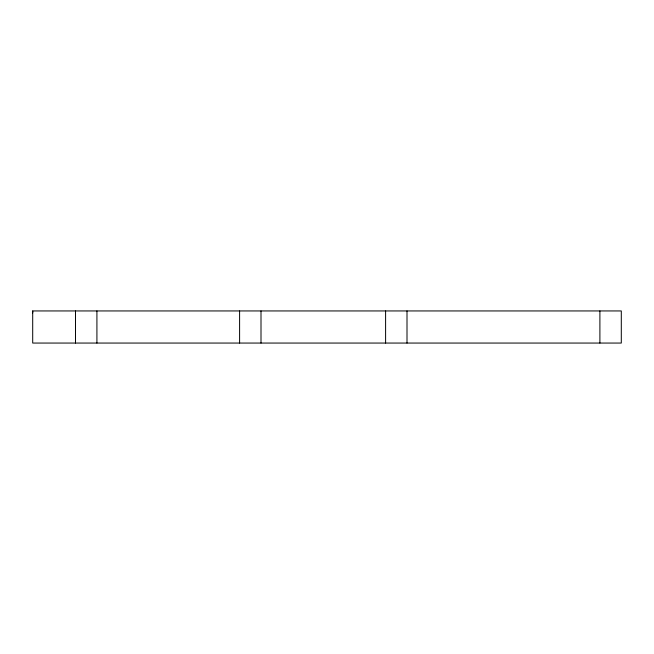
<?xml version="1.0" encoding="UTF-8"?>
<svg xmlns="http://www.w3.org/2000/svg" width="654" height="654" viewBox="0 0 654 654"><rect width="100%" height="100%" fill="white"/><g stroke="black" fill="none" stroke-linecap="round" stroke-linejoin="round"><path stroke-width="0.98" d="M32.7 312.955L32.7 310.944L621.3 310.944L621.3 343.056L32.7 343.056L32.7 310.944M599.898 310.944L599.898 343.056M407.001 310.944L407.001 343.056M385.598 310.944L385.598 343.056M261.003 310.944L261.003 343.056M239.601 310.944L239.601 343.056M96.915 310.944L96.915 343.056M75.504 310.944L75.504 343.056"/></g></svg>
